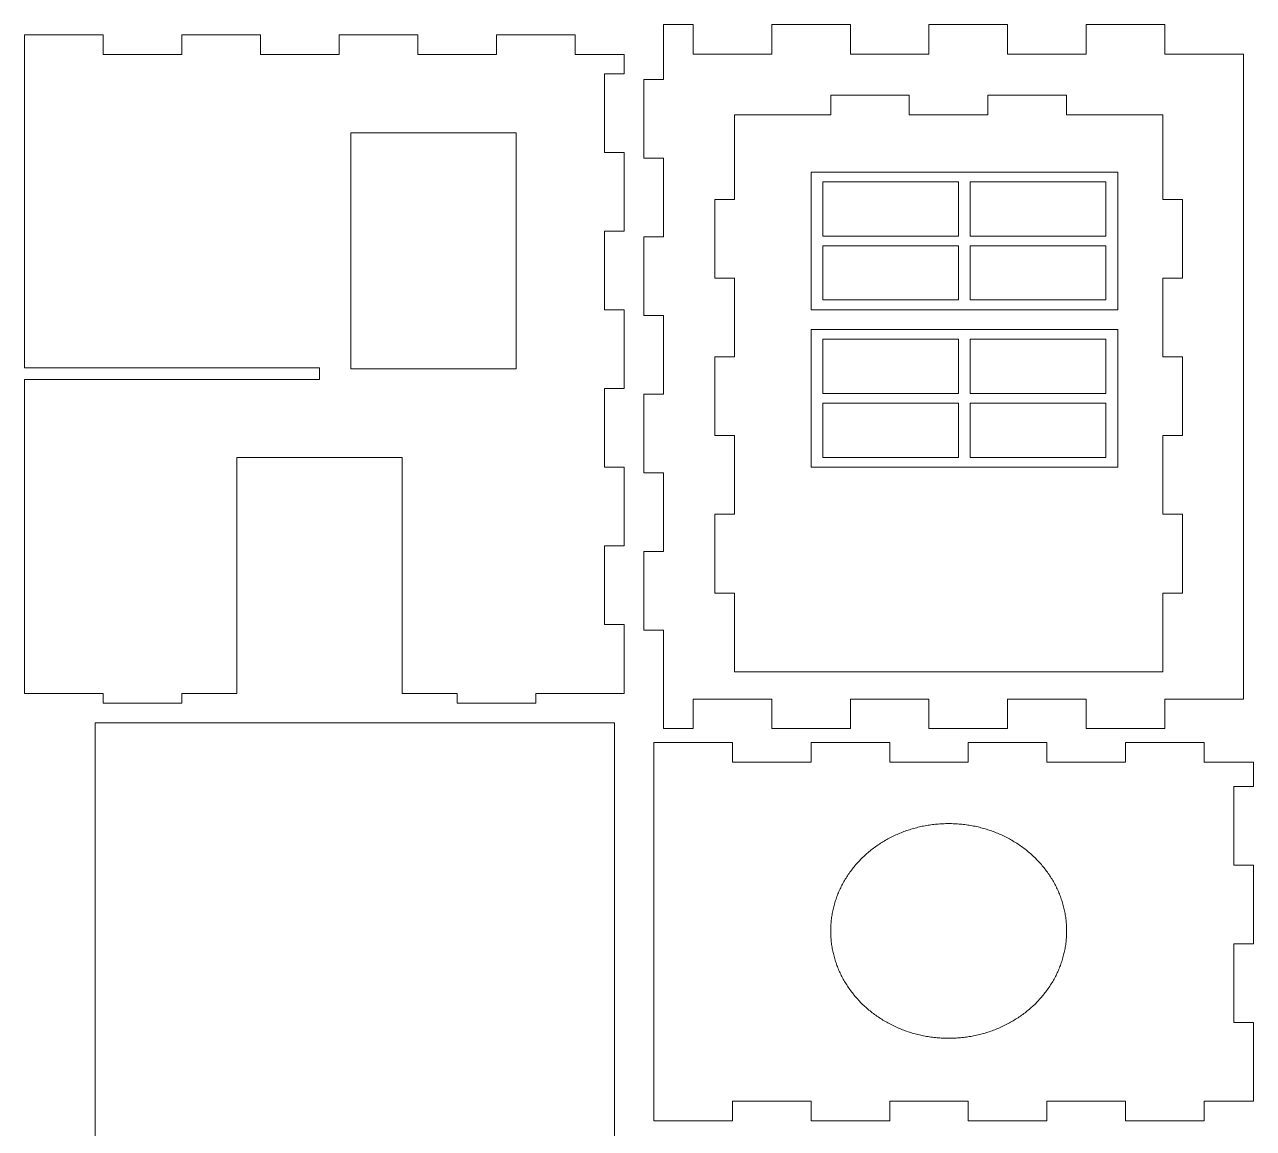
# Model space of a CAD drawing. Extents: x -1586 to -71, y 2743 to 3859.
# Drawn here: x -1586 to -1002, y 3331 to 3855 of the extents above; entities that cross this region are included whole.
import ezdxf

# ---------------------------------------------------------------- set-up
doc = ezdxf.new("R2010")
doc.units = 0
doc.layers.get('0').update_dxf_attribs({"lineweight": 5, "true_color": 0xffffff})

msp = doc.modelspace()

# ---------------------------------------------------------------- linework, layer by layer
for p, q in [((-1268.16, 3854.67), (-1282.18, 3854.67)), ((-1282.18, 3828.6), (-1282.18, 3854.67)), ((-1268.16, 3840.66), (-1268.16, 3854.67)), ((-1193.44, 3854.67), (-1230.8, 3854.67)), ((-1230.8, 3840.66), (-1230.8, 3854.67)), ((-1193.44, 3840.66), (-1193.44, 3854.67)), ((-1118.72, 3854.67), (-1156.08, 3854.67)), ((-1156.08, 3840.66), (-1156.08, 3854.67)), ((-1118.72, 3840.66), (-1118.72, 3854.67)), ((-1044, 3854.67), (-1081.36, 3854.67)), ((-1081.36, 3840.66), (-1081.36, 3854.67)), ((-1044, 3840.66), (-1044, 3854.67)), ((-1548.36, 3849.86), (-1585.72, 3849.86)), ((-1585.72, 3849.86), (-1585.72, 3840.66)), ((-1548.36, 3840.52), (-1548.36, 3849.86)), ((-1548.36, 3849.86), (-1548.36, 3840.52)), ((-1511, 3840.52), (-1511, 3849.86)), ((-1473.64, 3849.86), (-1511, 3849.86)), ((-1511, 3849.86), (-1511, 3840.52)), ((-1473.64, 3840.52), (-1473.64, 3849.86)), ((-1473.64, 3849.86), (-1473.64, 3840.52)), ((-1436.28, 3840.52), (-1436.28, 3849.86)), ((-1398.92, 3849.86), (-1436.28, 3849.86)), ((-1436.28, 3849.86), (-1436.28, 3840.52)), ((-1398.92, 3840.52), (-1398.92, 3849.86)), ((-1398.92, 3849.86), (-1398.92, 3840.52)), ((-1361.56, 3840.52), (-1361.56, 3849.86)), ((-1324.2, 3849.86), (-1361.56, 3849.86)), ((-1361.56, 3849.86), (-1361.56, 3840.52)), ((-1324.2, 3840.52), (-1324.2, 3849.86)), ((-1324.2, 3849.86), (-1324.2, 3840.52)), ((-1268.16, 3850), (-1268.16, 3840.66)), ((-1585.72, 3840.66), (-1585.72, 3691.63)), ((-1548.36, 3840.52), (-1511, 3840.52)), ((-1473.64, 3840.52), (-1436.28, 3840.52)), ((-1398.92, 3840.52), (-1361.56, 3840.52)), ((-1324.2, 3840.52), (-1300.84, 3840.52)), ((-1300.84, 3831.31), (-1300.84, 3840.52)), ((-1268.16, 3840.66), (-1230.8, 3840.66)), ((-1193.44, 3840.66), (-1156.08, 3840.66)), ((-1118.72, 3840.66), (-1081.36, 3840.66)), ((-1044, 3840.66), (-1006.64, 3840.66)), ((-1006.64, 3840.66), (-1006.64, 3534.39)), ((-1300.84, 3831.31), (-1310.18, 3831.31)), ((-1310.18, 3831.31), (-1310.18, 3793.95)), ((-1310.18, 3831.31), (-1300.84, 3831.31)), ((-1282.18, 3828.6), (-1291.52, 3828.6)), ((-1291.52, 3828.6), (-1291.52, 3791.24)), ((-1291.52, 3828.6), (-1282.18, 3828.6)), ((-1165.42, 3821.09), (-1202.78, 3821.09)), ((-1202.78, 3821.09), (-1202.78, 3811.75)), ((-1165.42, 3821.09), (-1165.42, 3811.75)), ((-1165.42, 3811.75), (-1165.42, 3821.09)), ((-1128.06, 3811.75), (-1128.06, 3821.09)), ((-1090.7, 3821.09), (-1128.06, 3821.09)), ((-1128.06, 3821.09), (-1128.06, 3811.75)), ((-1090.7, 3811.75), (-1090.7, 3821.09)), ((-1248.55, 3811.75), (-1202.78, 3811.75)), ((-1248.55, 3771.58), (-1248.55, 3811.75)), ((-1165.42, 3811.75), (-1128.06, 3811.75)), ((-1090.7, 3811.75), (-1044.94, 3811.75)), ((-1044.94, 3811.75), (-1044.94, 3771.58)), ((-1300.84, 3793.95), (-1310.18, 3793.95)), ((-1310.18, 3793.95), (-1300.84, 3793.95)), ((-1300.84, 3756.59), (-1300.84, 3793.95)), ((-1282.18, 3791.24), (-1291.52, 3791.24)), ((-1291.52, 3791.24), (-1282.18, 3791.24)), ((-1282.18, 3753.88), (-1282.18, 3791.24)), ((-1248.55, 3771.58), (-1257.89, 3771.58)), ((-1257.89, 3771.58), (-1257.89, 3734.22)), ((-1257.89, 3771.58), (-1248.55, 3771.58)), ((-1035.6, 3771.58), (-1044.94, 3771.58)), ((-1044.94, 3771.58), (-1035.6, 3771.58)), ((-1035.6, 3734.22), (-1035.6, 3771.58)), ((-1300.84, 3756.59), (-1310.18, 3756.59)), ((-1310.18, 3756.59), (-1310.18, 3719.23)), ((-1310.18, 3756.59), (-1300.84, 3756.59)), ((-1282.18, 3753.88), (-1291.52, 3753.88)), ((-1291.52, 3753.88), (-1291.52, 3716.52)), ((-1291.52, 3753.88), (-1282.18, 3753.88)), ((-1248.55, 3734.22), (-1257.89, 3734.22)), ((-1257.89, 3734.22), (-1248.55, 3734.22)), ((-1248.55, 3696.86), (-1248.55, 3734.22)), ((-1035.6, 3734.22), (-1044.94, 3734.22)), ((-1044.94, 3734.22), (-1044.94, 3696.86)), ((-1044.94, 3734.22), (-1035.6, 3734.22)), ((-1300.84, 3719.23), (-1310.18, 3719.23)), ((-1310.18, 3719.23), (-1300.84, 3719.23)), ((-1300.84, 3681.87), (-1300.84, 3719.23)), ((-1282.18, 3716.52), (-1291.52, 3716.52)), ((-1291.52, 3716.52), (-1282.18, 3716.52)), ((-1282.18, 3679.16), (-1282.18, 3716.52)), ((-1248.55, 3696.86), (-1257.89, 3696.86)), ((-1257.89, 3696.86), (-1257.89, 3659.5)), ((-1257.89, 3696.86), (-1248.55, 3696.86)), ((-1035.6, 3696.86), (-1044.94, 3696.86)), ((-1044.94, 3696.86), (-1035.6, 3696.86)), ((-1035.6, 3659.5), (-1035.6, 3696.86)), ((-1585.72, 3691.63), (-1445.62, 3691.63)), ((-1445.62, 3691.63), (-1445.62, 3686.13)), ((-1585.72, 3686.13), (-1445.62, 3686.13)), ((-1585.72, 3686.13), (-1585.72, 3537.1)), ((-1300.84, 3681.87), (-1310.18, 3681.87)), ((-1310.18, 3681.87), (-1310.18, 3644.51)), ((-1310.18, 3681.87), (-1300.84, 3681.87)), ((-1282.18, 3679.16), (-1291.52, 3679.16)), ((-1291.52, 3679.16), (-1291.52, 3641.8)), ((-1291.52, 3679.16), (-1282.18, 3679.16)), ((-1248.55, 3659.5), (-1257.89, 3659.5)), ((-1257.89, 3659.5), (-1248.55, 3659.5)), ((-1248.55, 3622.14), (-1248.55, 3659.5)), ((-1035.6, 3659.5), (-1044.94, 3659.5)), ((-1044.94, 3659.5), (-1044.94, 3622.14)), ((-1044.94, 3659.5), (-1035.6, 3659.5)), ((-1484.85, 3537.1), (-1484.85, 3649.18)), ((-1484.85, 3649.18), (-1406.38, 3649.18)), ((-1406.38, 3649.18), (-1406.38, 3537.1)), ((-1300.84, 3644.51), (-1310.18, 3644.51)), ((-1310.18, 3644.51), (-1300.84, 3644.51)), ((-1300.84, 3607.15), (-1300.84, 3644.51)), ((-1282.18, 3641.8), (-1291.52, 3641.8)), ((-1291.52, 3641.8), (-1282.18, 3641.8)), ((-1282.18, 3604.44), (-1282.18, 3641.8)), ((-1248.55, 3622.14), (-1257.89, 3622.14)), ((-1257.89, 3622.14), (-1257.89, 3584.78)), ((-1257.89, 3622.14), (-1248.55, 3622.14)), ((-1035.6, 3622.14), (-1044.94, 3622.14)), ((-1044.94, 3622.14), (-1035.6, 3622.14)), ((-1035.6, 3584.78), (-1035.6, 3622.14)), ((-1300.84, 3607.15), (-1310.18, 3607.15)), ((-1310.18, 3607.15), (-1310.18, 3569.79)), ((-1310.18, 3607.15), (-1300.84, 3607.15)), ((-1282.18, 3604.44), (-1291.52, 3604.44)), ((-1291.52, 3604.44), (-1291.52, 3567.08)), ((-1291.52, 3604.44), (-1282.18, 3604.44)), ((-1248.55, 3584.78), (-1257.89, 3584.78)), ((-1257.89, 3584.78), (-1248.55, 3584.78)), ((-1248.55, 3547.42), (-1248.55, 3584.78)), ((-1035.6, 3584.78), (-1044.94, 3584.78)), ((-1044.94, 3584.78), (-1044.94, 3547.42)), ((-1044.94, 3584.78), (-1035.6, 3584.78)), ((-1300.84, 3569.79), (-1310.18, 3569.79)), ((-1310.18, 3569.79), (-1300.84, 3569.79)), ((-1300.84, 3537.1), (-1300.84, 3569.79)), ((-1282.18, 3567.08), (-1291.52, 3567.08)), ((-1291.52, 3567.08), (-1282.18, 3567.08)), ((-1282.18, 3520.38), (-1282.18, 3567.08)), ((-1248.55, 3547.42), (-1044.94, 3547.42)), ((-1548.36, 3537.1), (-1585.72, 3537.1)), ((-1548.36, 3532.43), (-1548.36, 3537.1)), ((-1548.36, 3537.1), (-1548.36, 3532.43)), ((-1548.36, 3532.43), (-1511, 3532.43)), ((-1511, 3532.43), (-1511, 3537.1)), ((-1511, 3537.1), (-1484.85, 3537.1)), ((-1406.38, 3537.1), (-1380.23, 3537.1)), ((-1380.23, 3537.1), (-1380.23, 3532.43)), ((-1380.23, 3532.43), (-1342.87, 3532.43)), ((-1300.84, 3537.1), (-1342.87, 3537.1)), ((-1342.87, 3537.1), (-1342.87, 3532.43)), ((-1342.87, 3532.43), (-1342.87, 3537.1)), ((-1230.8, 3534.39), (-1268.16, 3534.39)), ((-1268.16, 3534.39), (-1268.16, 3520.38)), ((-1230.8, 3534.39), (-1230.8, 3520.38)), ((-1156.08, 3534.39), (-1193.44, 3534.39)), ((-1193.44, 3534.39), (-1193.44, 3520.38)), ((-1156.08, 3534.39), (-1156.08, 3520.38)), ((-1081.36, 3534.39), (-1118.72, 3534.39)), ((-1118.72, 3534.39), (-1118.72, 3520.38)), ((-1081.36, 3534.39), (-1081.36, 3520.38)), ((-1006.64, 3534.39), (-1044, 3534.39)), ((-1044, 3534.39), (-1044, 3520.38)), ((-1282.18, 3520.38), (-1268.16, 3520.38)), ((-1230.8, 3520.38), (-1193.44, 3520.38)), ((-1156.08, 3520.38), (-1118.72, 3520.38)), ((-1081.36, 3520.38), (-1044, 3520.38)), ((-1286.84, 3504.42), (-1286.84, 3513.76)), ((-1286.84, 3513.76), (-1249.48, 3513.76)), ((-1249.48, 3513.76), (-1286.84, 3513.76)), ((-1286.84, 3513.76), (-1286.84, 3334.18)), ((-1249.48, 3513.76), (-1249.48, 3504.42)), ((-1249.48, 3504.42), (-1249.48, 3513.76)), ((-1249.48, 3504.42), (-1249.48, 3513.76)), ((-1212.12, 3513.76), (-1212.12, 3504.42)), ((-1212.12, 3504.42), (-1212.12, 3513.76)), ((-1212.12, 3513.76), (-1174.76, 3513.76)), ((-1174.76, 3513.76), (-1212.12, 3513.76)), ((-1212.12, 3513.76), (-1212.12, 3504.42)), ((-1174.76, 3513.76), (-1174.76, 3504.42)), ((-1174.76, 3504.42), (-1174.76, 3513.76)), ((-1174.76, 3504.42), (-1174.76, 3513.76)), ((-1137.4, 3513.76), (-1137.4, 3504.42)), ((-1137.4, 3504.42), (-1137.4, 3513.76)), ((-1137.4, 3513.76), (-1100.04, 3513.76)), ((-1100.04, 3513.76), (-1137.4, 3513.76)), ((-1137.4, 3513.76), (-1137.4, 3504.42)), ((-1100.04, 3513.76), (-1100.04, 3504.42)), ((-1100.04, 3504.42), (-1100.04, 3513.76)), ((-1100.04, 3504.42), (-1100.04, 3513.76)), ((-1062.68, 3513.76), (-1062.68, 3504.42)), ((-1062.68, 3504.42), (-1062.68, 3513.76)), ((-1062.68, 3513.76), (-1025.32, 3513.76)), ((-1025.32, 3513.76), (-1062.68, 3513.76)), ((-1062.68, 3513.76), (-1062.68, 3504.42)), ((-1025.32, 3513.76), (-1025.32, 3504.42)), ((-1025.32, 3504.42), (-1025.32, 3513.76)), ((-1025.32, 3504.42), (-1025.32, 3513.76)), ((-1212.12, 3504.42), (-1249.48, 3504.42)), ((-1212.12, 3504.42), (-1249.48, 3504.42)), ((-1137.4, 3504.42), (-1174.76, 3504.42)), ((-1137.4, 3504.42), (-1174.76, 3504.42)), ((-1062.68, 3504.42), (-1100.04, 3504.42)), ((-1062.68, 3504.42), (-1100.04, 3504.42)), ((-1001.96, 3504.41), (-1025.32, 3504.42)), ((-1001.96, 3504.41), (-1001.96, 3492.96)), ((-1011.3, 3455.6), (-1011.3, 3492.96)), ((-1011.3, 3492.96), (-1001.96, 3492.96)), ((-1001.96, 3492.96), (-1011.3, 3492.96)), ((-1006.63, 3492.96), (-1011.3, 3492.96)), ((-1011.3, 3455.6), (-1001.96, 3455.6)), ((-1001.96, 3455.6), (-1011.3, 3455.6)), ((-1001.96, 3455.6), (-1001.96, 3418.24)), ((-1011.3, 3380.88), (-1011.3, 3418.24)), ((-1011.3, 3418.24), (-1001.96, 3418.24)), ((-1001.96, 3418.24), (-1011.3, 3418.24)), ((-1011.3, 3380.88), (-1001.96, 3380.88)), ((-1001.96, 3380.88), (-1011.3, 3380.88)), ((-1001.96, 3380.88), (-1001.96, 3343.52)), ((-1286.84, 3334.18), (-1286.84, 3343.52)), ((-1249.48, 3343.52), (-1249.48, 3334.18)), ((-1249.48, 3334.18), (-1249.48, 3343.52)), ((-1249.48, 3343.52), (-1212.12, 3343.52)), ((-1249.48, 3334.18), (-1249.48, 3343.52)), ((-1249.48, 3343.52), (-1212.12, 3343.52)), ((-1212.12, 3343.52), (-1212.12, 3334.18)), ((-1212.12, 3334.18), (-1212.12, 3343.52)), ((-1212.12, 3343.52), (-1212.12, 3334.18)), ((-1174.76, 3343.52), (-1174.76, 3334.18)), ((-1174.76, 3334.18), (-1174.76, 3343.52)), ((-1174.76, 3343.52), (-1137.4, 3343.52)), ((-1174.76, 3334.18), (-1174.76, 3343.52)), ((-1174.76, 3343.52), (-1137.4, 3343.52)), ((-1137.4, 3343.52), (-1137.4, 3334.18)), ((-1137.4, 3334.18), (-1137.4, 3343.52)), ((-1137.4, 3343.52), (-1137.4, 3334.18)), ((-1100.04, 3343.52), (-1100.04, 3334.18)), ((-1100.04, 3334.18), (-1100.04, 3343.52)), ((-1100.04, 3343.52), (-1062.68, 3343.52)), ((-1100.04, 3334.18), (-1100.04, 3343.52)), ((-1100.04, 3343.52), (-1062.68, 3343.52)), ((-1062.68, 3343.52), (-1062.68, 3334.18)), ((-1062.68, 3334.18), (-1062.68, 3343.52)), ((-1062.68, 3343.52), (-1062.68, 3334.18)), ((-1025.32, 3343.52), (-1025.32, 3334.18)), ((-1025.32, 3334.18), (-1025.32, 3343.52)), ((-1025.32, 3343.52), (-1006.63, 3343.52)), ((-1025.32, 3334.18), (-1025.32, 3343.52)), ((-1001.96, 3343.52), (-1011.3, 3343.52)), ((-1249.48, 3334.18), (-1286.84, 3334.18)), ((-1286.84, 3334.18), (-1249.48, 3334.18)), ((-1174.76, 3334.18), (-1212.12, 3334.18)), ((-1212.12, 3334.18), (-1174.76, 3334.18)), ((-1100.04, 3334.18), (-1137.4, 3334.18)), ((-1137.4, 3334.18), (-1100.04, 3334.18)), ((-1025.32, 3334.18), (-1062.68, 3334.18)), ((-1062.68, 3334.18), (-1025.32, 3334.18))]:
    msp.add_line(p, q)
at = {"color": 7, "true_color": 0xffffff}
for points in [[(-1430.67, 3691.22), (-1430.67, 3803.3), (-1352.21, 3803.3), (-1352.21, 3691.22)], [(-1212.12, 3719.24), (-1066.41, 3719.24), (-1066.41, 3784.62), (-1212.12, 3784.62)], [(-1206.52, 3754.26), (-1206.52, 3779.95), (-1142.07, 3779.95), (-1142.07, 3754.26)], [(-1136.46, 3754.26), (-1136.46, 3779.95), (-1072.02, 3779.95), (-1072.02, 3754.26)], [(-1206.52, 3723.91), (-1206.52, 3749.59), (-1142.07, 3749.59), (-1142.07, 3723.91)], [(-1136.46, 3723.91), (-1136.46, 3749.59), (-1072.02, 3749.59), (-1072.02, 3723.91)], [(-1212.12, 3644.52), (-1066.41, 3644.52), (-1066.41, 3709.9), (-1212.12, 3709.9)], [(-1206.52, 3679.54), (-1206.52, 3705.23), (-1142.07, 3705.23), (-1142.07, 3679.54)], [(-1136.46, 3679.54), (-1136.46, 3705.23), (-1072.02, 3705.23), (-1072.02, 3679.54)], [(-1206.52, 3649.19), (-1206.52, 3674.87), (-1142.07, 3674.87), (-1142.07, 3649.19)], [(-1136.46, 3649.19), (-1136.46, 3674.87), (-1072.02, 3674.87), (-1072.02, 3649.19)], [(-1552.12, 3221.76), (-1305.52, 3221.76), (-1305.52, 3523.1), (-1552.12, 3523.1)], [(-1090.7, 3424.34), (-1090.7, 3424.98), (-1090.7, 3425.62), (-1090.72, 3426.26), (-1090.77, 3426.9), (-1090.8, 3427.54), (-1090.85, 3428.18), (-1090.9, 3428.82), (-1090.97, 3429.45), (-1091.05, 3430.09), (-1091.15, 3430.73), (-1091.22, 3431.36), (-1091.32, 3431.99), (-1091.44, 3432.63), (-1091.57, 3433.26), (-1091.69, 3433.89), (-1091.81, 3434.52), (-1091.96, 3435.14), (-1092.11, 3435.77), (-1092.28, 3436.39), (-1092.45, 3437.01), (-1092.63, 3437.63), (-1092.83, 3438.25), (-1093.02, 3438.86), (-1093.22, 3439.48), (-1093.44, 3440.09), (-1093.67, 3440.69), (-1093.89, 3441.3), (-1094.14, 3441.9), (-1094.38, 3442.5), (-1094.63, 3443.1), (-1094.9, 3443.69), (-1095.17, 3444.28), (-1095.44, 3444.87), (-1095.74, 3445.46), (-1096.04, 3446.04), (-1096.33, 3446.61), (-1096.63, 3447.19), (-1096.95, 3447.76), (-1097.3, 3448.33), (-1097.62, 3448.89), (-1097.97, 3449.45), (-1098.31, 3450), (-1098.68, 3450.55), (-1099.05, 3451.1), (-1099.42, 3451.64), (-1099.79, 3452.18), (-1100.19, 3452.72), (-1100.59, 3453.25), (-1100.98, 3453.77), (-1101.4, 3454.29), (-1101.82, 3454.81), (-1102.24, 3455.32), (-1102.66, 3455.82), (-1103.11, 3456.33), (-1103.55, 3456.82), (-1104, 3457.31), (-1104.46, 3457.8), (-1104.93, 3458.28), (-1105.4, 3458.75), (-1105.87, 3459.22), (-1106.37, 3459.69), (-1106.86, 3460.15), (-1107.36, 3460.6), (-1107.85, 3461.05), (-1108.37, 3461.49), (-1108.89, 3461.92), (-1109.41, 3462.35), (-1109.93, 3462.78), (-1110.47, 3463.19), (-1111.01, 3463.6), (-1111.56, 3464.01), (-1112.1, 3464.41), (-1112.67, 3464.8), (-1113.24, 3465.19), (-1113.78, 3465.57), (-1114.37, 3465.94), (-1114.94, 3466.31), (-1115.54, 3466.67), (-1116.1, 3467.02), (-1116.7, 3467.37), (-1117.29, 3467.71), (-1117.91, 3468.04), (-1118.5, 3468.36), (-1119.12, 3468.68), (-1119.74, 3469), (-1120.35, 3469.3), (-1120.97, 3469.6), (-1121.62, 3469.89), (-1122.23, 3470.17), (-1122.88, 3470.45), (-1123.52, 3470.72), (-1124.16, 3470.98), (-1124.8, 3471.23), (-1125.45, 3471.48), (-1126.11, 3471.72), (-1126.76, 3471.95), (-1127.42, 3472.18), (-1128.09, 3472.39), (-1128.76, 3472.6), (-1129.42, 3472.8), (-1130.09, 3473), (-1130.76, 3473.19), (-1131.43, 3473.36), (-1132.12, 3473.53), (-1132.78, 3473.7), (-1133.48, 3473.85), (-1134.17, 3474), (-1134.86, 3474.14), (-1135.55, 3474.27), (-1136.24, 3474.4), (-1136.94, 3474.51), (-1137.63, 3474.62), (-1138.32, 3474.72), (-1139.01, 3474.81), (-1139.7, 3474.9), (-1140.42, 3474.97), (-1141.11, 3475.04), (-1141.8, 3475.1), (-1142.52, 3475.15), (-1143.21, 3475.2), (-1143.93, 3475.23), (-1144.62, 3475.26), (-1145.31, 3475.28), (-1146.03, 3475.29), (-1146.72, 3475.3), (-1147.44, 3475.29), (-1148.13, 3475.28), (-1148.85, 3475.26), (-1149.54, 3475.23), (-1150.26, 3475.2), (-1150.95, 3475.15), (-1151.66, 3475.1), (-1152.36, 3475.04), (-1153.05, 3474.97), (-1153.77, 3474.9), (-1154.46, 3474.81), (-1155.15, 3474.72), (-1155.84, 3474.62), (-1156.53, 3474.51), (-1157.23, 3474.4), (-1157.92, 3474.27), (-1158.61, 3474.14), (-1159.3, 3474), (-1159.99, 3473.85), (-1160.66, 3473.7), (-1161.35, 3473.53), (-1162.02, 3473.36), (-1162.71, 3473.19), (-1163.38, 3473), (-1164.05, 3472.8), (-1164.71, 3472.6), (-1165.38, 3472.39), (-1166.05, 3472.18), (-1166.71, 3471.95), (-1167.36, 3471.72), (-1168.02, 3471.48), (-1168.67, 3471.23), (-1169.31, 3470.98), (-1169.95, 3470.72), (-1170.59, 3470.45), (-1171.24, 3470.17), (-1171.85, 3469.89), (-1172.5, 3469.6), (-1173.11, 3469.3), (-1173.73, 3469), (-1174.35, 3468.68), (-1174.97, 3468.36), (-1175.56, 3468.04), (-1176.15, 3467.71), (-1176.77, 3467.37), (-1177.37, 3467.02), (-1177.93, 3466.67), (-1178.53, 3466.31), (-1179.1, 3465.94), (-1179.66, 3465.57), (-1180.23, 3465.19), (-1180.8, 3464.8), (-1181.37, 3464.41), (-1181.91, 3464.01), (-1182.46, 3463.6), (-1183, 3463.19), (-1183.52, 3462.78), (-1184.06, 3462.35), (-1184.58, 3461.92), (-1185.1, 3461.49), (-1185.62, 3461.05), (-1186.11, 3460.6), (-1186.61, 3460.15), (-1187.1, 3459.69), (-1187.6, 3459.22), (-1188.07, 3458.75), (-1188.54, 3458.28), (-1189, 3457.8), (-1189.47, 3457.31), (-1189.92, 3456.82), (-1190.36, 3456.33), (-1190.81, 3455.82), (-1191.23, 3455.32), (-1191.65, 3454.81), (-1192.07, 3454.29), (-1192.49, 3453.77), (-1192.88, 3453.25), (-1193.28, 3452.72), (-1193.68, 3452.18), (-1194.05, 3451.64), (-1194.42, 3451.1), (-1194.79, 3450.55), (-1195.16, 3450), (-1195.5, 3449.45), (-1195.85, 3448.89), (-1196.17, 3448.33), (-1196.52, 3447.76), (-1196.81, 3447.19), (-1197.14, 3446.61), (-1197.43, 3446.04), (-1197.73, 3445.46), (-1198.02, 3444.87), (-1198.3, 3444.28), (-1198.57, 3443.69), (-1198.84, 3443.1), (-1199.09, 3442.5), (-1199.33, 3441.9), (-1199.58, 3441.3), (-1199.8, 3440.69), (-1200.03, 3440.09), (-1200.25, 3439.48), (-1200.45, 3438.86), (-1200.64, 3438.25), (-1200.84, 3437.63), (-1201.01, 3437.01), (-1201.19, 3436.39), (-1201.34, 3435.77), (-1201.51, 3435.14), (-1201.66, 3434.52), (-1201.78, 3433.89), (-1201.9, 3433.26), (-1202.03, 3432.63), (-1202.13, 3431.99), (-1202.25, 3431.36), (-1202.32, 3430.73), (-1202.42, 3430.09), (-1202.5, 3429.45), (-1202.55, 3428.82), (-1202.62, 3428.18), (-1202.67, 3427.54), (-1202.7, 3426.9), (-1202.74, 3426.26), (-1202.77, 3425.62), (-1202.77, 3424.98), (-1202.77, 3424.34), (-1202.77, 3423.7), (-1202.77, 3423.06), (-1202.74, 3422.42), (-1202.7, 3421.78), (-1202.67, 3421.14), (-1202.62, 3420.5), (-1202.55, 3419.86), (-1202.5, 3419.22), (-1202.42, 3418.59), (-1202.32, 3417.95), (-1202.25, 3417.32), (-1202.13, 3416.68), (-1202.03, 3416.05), (-1201.9, 3415.42), (-1201.78, 3414.79), (-1201.66, 3414.16), (-1201.51, 3413.54), (-1201.34, 3412.91), (-1201.19, 3412.29), (-1201.01, 3411.67), (-1200.84, 3411.05), (-1200.64, 3410.43), (-1200.45, 3409.81), (-1200.25, 3409.2), (-1200.03, 3408.59), (-1199.8, 3407.98), (-1199.58, 3407.38), (-1199.33, 3406.78), (-1199.09, 3406.18), (-1198.84, 3405.58), (-1198.57, 3404.99), (-1198.3, 3404.39), (-1198.02, 3403.81), (-1197.73, 3403.22), (-1197.43, 3402.64), (-1197.14, 3402.06), (-1196.81, 3401.49), (-1196.52, 3400.92), (-1196.17, 3400.35), (-1195.85, 3399.79), (-1195.5, 3399.23), (-1195.16, 3398.67), (-1194.79, 3398.12), (-1194.42, 3397.58), (-1194.05, 3397.03), (-1193.68, 3396.49), (-1193.28, 3395.96), (-1192.88, 3395.43), (-1192.49, 3394.91), (-1192.07, 3394.39), (-1191.65, 3393.87), (-1191.23, 3393.36), (-1190.81, 3392.85), (-1190.36, 3392.35), (-1189.92, 3391.86), (-1189.47, 3391.37), (-1189, 3390.88), (-1188.54, 3390.4), (-1188.07, 3389.92), (-1187.6, 3389.45), (-1187.1, 3388.99), (-1186.61, 3388.53), (-1186.11, 3388.08), (-1185.62, 3387.63), (-1185.1, 3387.19), (-1184.58, 3386.76), (-1184.06, 3386.33), (-1183.52, 3385.9), (-1183, 3385.48), (-1182.46, 3385.07), (-1181.91, 3384.67), (-1181.37, 3384.27), (-1180.8, 3383.88), (-1180.23, 3383.49), (-1179.66, 3383.11), (-1179.1, 3382.74), (-1178.53, 3382.37), (-1177.93, 3382.01), (-1177.37, 3381.66), (-1176.77, 3381.31), (-1176.15, 3380.97), (-1175.56, 3380.64), (-1174.97, 3380.31), (-1174.35, 3379.99), (-1173.73, 3379.68), (-1173.11, 3379.38), (-1172.5, 3379.08), (-1171.85, 3378.79), (-1171.24, 3378.51), (-1170.59, 3378.23), (-1169.95, 3377.96), (-1169.31, 3377.7), (-1168.67, 3377.44), (-1168.02, 3377.2), (-1167.36, 3376.96), (-1166.71, 3376.73), (-1166.05, 3376.5), (-1165.38, 3376.28), (-1164.71, 3376.07), (-1164.05, 3375.87), (-1163.38, 3375.68), (-1162.71, 3375.49), (-1162.02, 3375.31), (-1161.35, 3375.14), (-1160.66, 3374.98), (-1159.99, 3374.82), (-1159.3, 3374.68), (-1158.61, 3374.54), (-1157.92, 3374.41), (-1157.23, 3374.28), (-1156.53, 3374.17), (-1155.84, 3374.06), (-1155.15, 3373.96), (-1154.46, 3373.87), (-1153.77, 3373.78), (-1153.05, 3373.7), (-1152.36, 3373.64), (-1151.66, 3373.58), (-1150.95, 3373.52), (-1150.26, 3373.48), (-1149.54, 3373.44), (-1148.85, 3373.42), (-1148.13, 3373.4), (-1147.44, 3373.38), (-1146.72, 3373.38), (-1146.03, 3373.38), (-1145.31, 3373.4), (-1144.62, 3373.42), (-1143.93, 3373.44), (-1143.21, 3373.48), (-1142.52, 3373.52), (-1141.8, 3373.58), (-1141.11, 3373.64), (-1140.42, 3373.7), (-1139.7, 3373.78), (-1139.01, 3373.87), (-1138.32, 3373.96), (-1137.63, 3374.06), (-1136.94, 3374.17), (-1136.24, 3374.28), (-1135.55, 3374.41), (-1134.86, 3374.54), (-1134.17, 3374.68), (-1133.48, 3374.82), (-1132.78, 3374.98), (-1132.12, 3375.14), (-1131.43, 3375.31), (-1130.76, 3375.49), (-1130.09, 3375.68), (-1129.42, 3375.87), (-1128.76, 3376.07), (-1128.09, 3376.28), (-1127.42, 3376.5), (-1126.76, 3376.73), (-1126.11, 3376.96), (-1125.45, 3377.2), (-1124.8, 3377.44), (-1124.16, 3377.7), (-1123.52, 3377.96), (-1122.88, 3378.23), (-1122.23, 3378.51), (-1121.62, 3378.79), (-1120.97, 3379.08), (-1120.35, 3379.38), (-1119.74, 3379.68), (-1119.12, 3379.99), (-1118.5, 3380.31), (-1117.91, 3380.64), (-1117.29, 3380.97), (-1116.7, 3381.31), (-1116.1, 3381.66), (-1115.54, 3382.01), (-1114.94, 3382.37), (-1114.37, 3382.74), (-1113.78, 3383.11), (-1113.24, 3383.49), (-1112.67, 3383.88), (-1112.1, 3384.27), (-1111.56, 3384.67), (-1111.01, 3385.07), (-1110.47, 3385.48), (-1109.93, 3385.9), (-1109.41, 3386.33), (-1108.89, 3386.76), (-1108.37, 3387.19), (-1107.85, 3387.63), (-1107.36, 3388.08), (-1106.86, 3388.53), (-1106.37, 3388.99), (-1105.87, 3389.45), (-1105.4, 3389.92), (-1104.93, 3390.4), (-1104.46, 3390.88), (-1104, 3391.37), (-1103.55, 3391.86), (-1103.11, 3392.35), (-1102.66, 3392.85), (-1102.24, 3393.36), (-1101.82, 3393.87), (-1101.4, 3394.39), (-1100.98, 3394.91), (-1100.59, 3395.43), (-1100.19, 3395.96), (-1099.79, 3396.49), (-1099.42, 3397.03), (-1099.05, 3397.58), (-1098.68, 3398.12), (-1098.31, 3398.67), (-1097.97, 3399.23), (-1097.62, 3399.79), (-1097.3, 3400.35), (-1096.95, 3400.92), (-1096.63, 3401.49), (-1096.33, 3402.06), (-1096.04, 3402.64), (-1095.74, 3403.22), (-1095.44, 3403.81), (-1095.17, 3404.39), (-1094.9, 3404.99), (-1094.63, 3405.58), (-1094.38, 3406.18), (-1094.14, 3406.78), (-1093.89, 3407.38), (-1093.67, 3407.98), (-1093.44, 3408.59), (-1093.22, 3409.2), (-1093.02, 3409.81), (-1092.83, 3410.43), (-1092.63, 3411.05), (-1092.45, 3411.67), (-1092.28, 3412.29), (-1092.11, 3412.91), (-1091.96, 3413.54), (-1091.81, 3414.16), (-1091.69, 3414.79), (-1091.57, 3415.42), (-1091.44, 3416.05), (-1091.32, 3416.68), (-1091.22, 3417.32), (-1091.15, 3417.95), (-1091.05, 3418.59), (-1090.97, 3419.22), (-1090.9, 3419.86), (-1090.85, 3420.5), (-1090.8, 3421.14), (-1090.77, 3421.78), (-1090.72, 3422.42), (-1090.7, 3423.06), (-1090.7, 3423.7)]]:
    msp.add_lwpolyline(points, close=True, dxfattribs=at)

doc.saveas('drawing.dxf')
